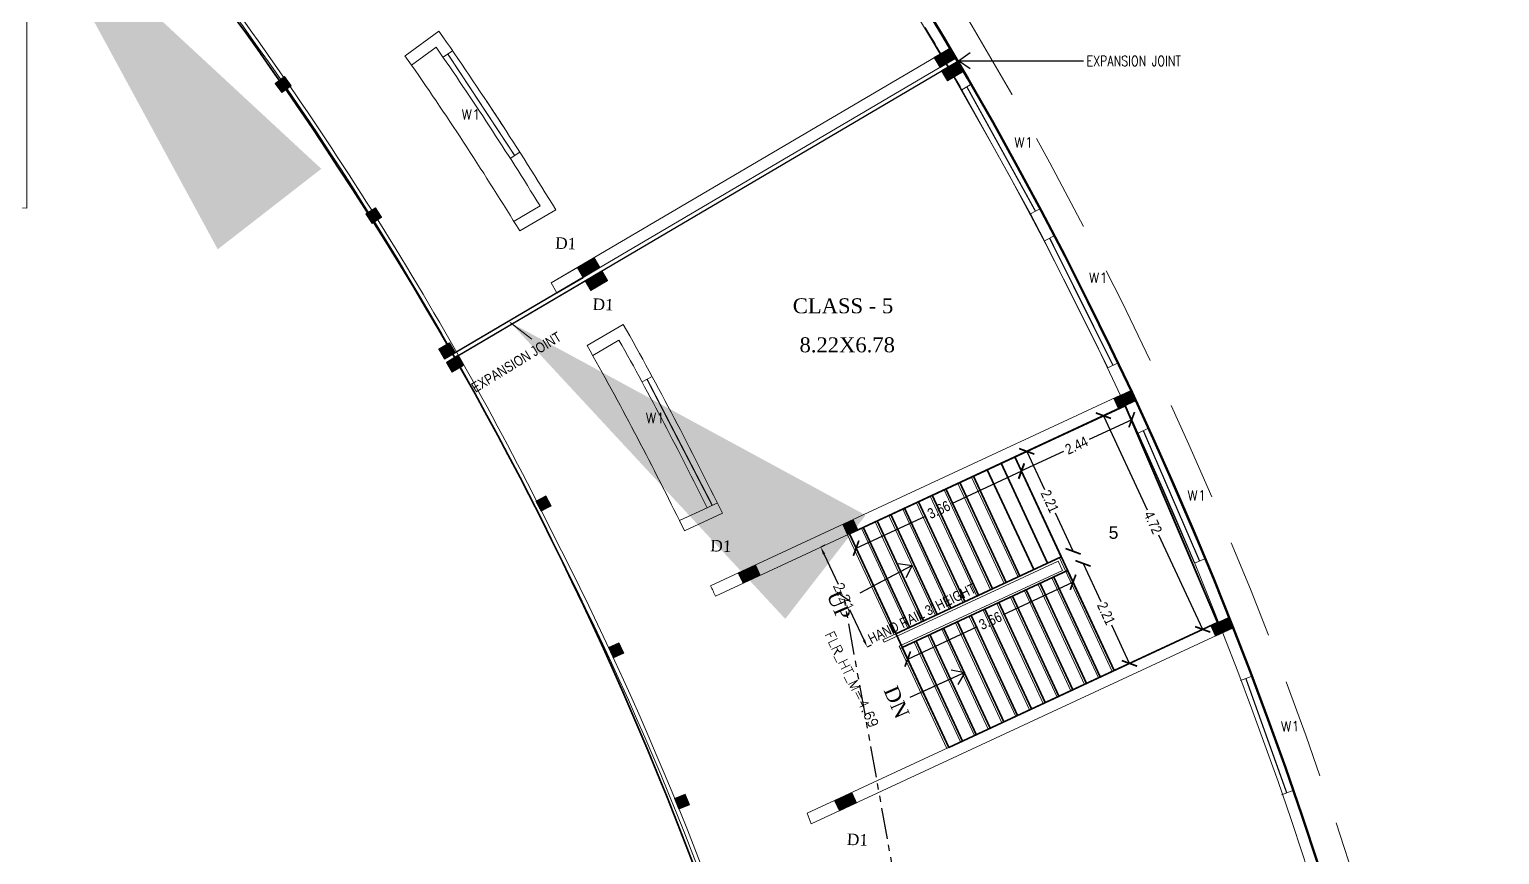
# Model space of a CAD drawing. Header units: metres. Extents: x 43 to 977, y 102 to 459.
# Drawn here: x 699.3 to 728.78, y 194.91 to 211.45 of the extents above; entities that cross this region are included whole.
import ezdxf

# ---------------------------------------------------------------- set-up
doc = ezdxf.new("R2010")
doc.units = ezdxf.units.M
doc.header["$MEASUREMENT"] = 0
doc.header["$PDMODE"] = 3
doc.linetypes.add('HIDDEN', pattern=[0.375, 0.25, -0.125])
doc.linetypes.add('PHANTOM2', pattern=[1.25, 0.625, -0.125, 0.125, -0.125, 0.125, -0.125])
doc.layers.get('0').update_dxf_attribs({"lineweight": 0})
doc.layers.get('Defpoints').update_dxf_attribs({"lineweight": 0})
for name, color, linetype, lineweight in [('BLK_1_FLR_2_BLT_UP_AREA_DEDUCT_EXISTING', 4, 'Continuous', 35), ('BLK_1_FLR_2_EXIT_WIDTH_STAIR', 4, 'Continuous', 35), ('BLK_1_FLR_2_STAIR_5', 4, 'Continuous', 35), ('BLK_1_FLR_2_STAIR_5_FLIGHT_1', 4, 'Continuous', 35), ('BLK_1_FLR_2_STAIR_5_FLIGHT_2', 4, 'Continuous', 35), ('BLK_1_FLR_2_STAIR_5_LANDING_1', 4, 'Continuous', 35), ('Column', 1, 'Continuous', 0), ('DIST_EXIT', 7, 'Continuous', 35), ('fence', 15, 'Continuous', 0), ('FURN', 30, 'Continuous', 0), ('HAT', 1, 'Continuous', 0), ('hatch', 7, 'Continuous', 0), ('ILAND', 7, 'Continuous', 0), ('main wall', 150, 'Continuous', 0), ('RTEXT', 4, 'Continuous', 0), ('Staircase', 140, 'Continuous', 0), ('TE', 9, 'Continuous', 0), ('TEXT', 130, 'Continuous', 0), ('WALL', 7, 'Continuous', 0), ('WIN', 13, 'Continuous', 0)]:
    doc.layers.add(name, color=color, linetype=linetype, lineweight=lineweight)
doc.layers.add('BLK_1_FLR_2_BLT_UP_AREA_EXISTING', color=10, linetype='Continuous')
doc.styles.add('ARIAL', font='arial.ttf')
doc.styles.add('ARIAL NARROW', font='')
doc.styles.add('RTEXT', font='arial.ttf', dxfattribs={"width": 0.8, "height": 8})
doc.styles.get("Standard").update_dxf_attribs({"font": 'romans.shx'})
doc.styles.add('style2', font='romantic.ttf')
doc.styles.add('style4', font='swissek.ttf')
doc.styles.add('visa', font='swissc.ttf')
doc.styles.get('ARIAL NARROW').set_extended_font_data('Lydian BT')
doc.dimstyles.new('Copy of o3 400', dxfattribs={"dimscale": 0.23, "dimtxt": 0.9, "dimasz": 1, "dimexe": 5, "dimexo": 9, "dimgap": 0.23, "dimtad": 0, "dimlfac": 4, "dimzin": 3, "dimdsep": 46, "dimtxsty": 'visa', "dimblk": 'ARCHTICK', "dimcen": 0.09, "dimse1": 1, "dimse2": 1, "dimclrd": 7, "dimclre": 256, "dimclrt": 7, "dimadec": 0, "dimazin": 0, "dimtfac": 0.23, "dimtofl": 0, "dimtmove": 2, "dimatfit": 1, "dimldrblk": 'ARCHTICK', "dimfxl": 0, "dimtolj": 1, "dimtzin": 0, "dimarcsym": 0})
doc.dimstyles.new('Copy(2) of S-2', dxfattribs={"dimtxt": 10.5, "dimasz": 8, "dimexe": 2, "dimexo": 50, "dimgap": 5, "dimtad": 0, "dimtoh": 1, "dimdec": 1, "dimzin": 0, "dimdsep": 46, "dimlunit": 4, "dimtxsty": 'ARIAL NARROW', "dimcen": 0.09, "dimdle": 3, "dimse1": 1, "dimse2": 1, "dimclrd": 7, "dimclre": 13, "dimclrt": 7, "dimadec": 0, "dimazin": 0, "dimtfac": 1, "dimtdec": 1, "dimtofl": 0, "dimtmove": 0, "dimatfit": 3, "dimfxl": 0, "dimtolj": 1, "dimtzin": 0, "dimlwd": 13, "dimarcsym": 0})
doc.dimstyles.new('o3', dxfattribs={"dimscale": 0.23, "dimtxt": 0.9, "dimasz": 1, "dimexe": 5, "dimexo": 9, "dimgap": 0.23, "dimtad": 0, "dimzin": 3, "dimdsep": 46, "dimtxsty": 'visa', "dimblk": 'ARCHTICK', "dimcen": 0.09, "dimse1": 1, "dimse2": 1, "dimclrd": 7, "dimclre": 256, "dimclrt": 7, "dimadec": 0, "dimazin": 0, "dimtfac": 0.23, "dimtofl": 0, "dimtmove": 2, "dimatfit": 1, "dimldrblk": 'ARCHTICK', "dimfxl": 0, "dimtolj": 1, "dimtzin": 0, "dimarcsym": 0})
doc.dimstyles.new('OPEN SPACE', dxfattribs={"dimtxt": 0.3, "dimasz": 0.23, "dimexe": 0.1875, "dimexo": 0.0625, "dimgap": 0.09, "dimtad": 3, "dimzin": 0, "dimdsep": 46, "dimtxsty": 'ARIAL', "dimblk": 'OBLIQUE', "dimcen": 0.09, "dimse1": 1, "dimse2": 1, "dimclrd": 6, "dimclre": 6, "dimclrt": 7, "dimadec": 0, "dimazin": 0, "dimtfac": 0.5, "dimtix": 1, "dimtmove": 0, "dimatfit": 3, "dimfxl": 0, "dimtolj": 1, "dimtzin": 0, "dimarcsym": 0})
doc.dimstyles.new('STANDARD$0', dxfattribs={"dimtxt": 7, "dimasz": 3, "dimexe": 3, "dimexo": 1, "dimgap": 1.5, "dimtad": 1, "dimdec": 1, "dimzin": 1, "dimdsep": 46, "dimlunit": 4, "dimtxsty": 'Standard', "dimblk": 'OBLIQUE', "dimcen": 0.09375, "dimdle": 1, "dimclrd": 8, "dimclre": 8, "dimclrt": 7, "dimadec": 1, "dimazin": 0, "dimtfac": 1, "dimtdec": 1, "dimtix": 1, "dimtmove": 2, "dimatfit": 3, "dimldrblk": 'ARCHTICK', "dimfxl": 0, "dimfrac": 2, "dimtolj": 1, "dimtzin": 0, "dimarcsym": 0})
pattern_1 = [(110.07730375, (-3131.461306, -4030.3078746), (-0.002981607753, -0.0010897744311), [])]

# ---------------------------------------------------------------- blocks, each defined once
blk = doc.blocks.new('_ArchTick')
at = {"color": 0, "const_width": 0.15}
blk.add_lwpolyline([(-0.5, -0.5), (0.5, 0.5)], dxfattribs=at)
blk = doc.blocks.new('*D741')
at = {"layer": 'BLK_1_FLR_2_STAIR_5_FLIGHT_1', "color": 1, "lineweight": -2, "ltscale": 20}
for p, q in [((719.194, 202.596), (717.792, 201.944)), ((715.877, 201.055), (717.28, 201.706))]:
    blk.add_line(p, q, dxfattribs=at)
at = {"layer": 'Defpoints', "color": 0, "lineweight": 30, "ltscale": 20}
for p in [(719.06, 202.885), (715.743, 201.344), (715.877, 201.055)]:
    blk.add_point(p, dxfattribs=at)
at = {"layer": 'BLK_1_FLR_2_STAIR_5_FLIGHT_1', "color": 1, "lineweight": -2, "ltscale": 20, "xscale": 0.23, "yscale": 0.23, "zscale": 0.23}
for p, rotation in [((719.194, 202.596), 24.92307692305214), ((715.877, 201.055), 204.9230769230522)]:
    blk.add_blockref('_ArchTick', p, dxfattribs=dict(at, rotation=rotation))
at = {"layer": 'BLK_1_FLR_2_STAIR_5_FLIGHT_1', "color": 1, "lineweight": 35, "ltscale": 20, "insert": (717.536, 201.825), "char_height": 0.207, "attachment_point": 5, "rotation": 24.9231, "style": 'visa'}
blk.add_mtext('\\A1;3.66', dxfattribs=at)
blk = doc.blocks.new('*D742')
at = {"layer": 'BLK_1_FLR_2_STAIR_5_FLIGHT_2', "color": 2, "lineweight": -2, "ltscale": 20}
for p, q in [((720.428, 200.749), (720.783, 199.984)), ((721.359, 198.745), (721.004, 199.51))]:
    blk.add_line(p, q, dxfattribs=at)
at = {"layer": 'Defpoints', "color": 0, "lineweight": 30, "ltscale": 20}
for p in [(720.119, 200.605), (721.359, 198.745), (721.05, 198.601)]:
    blk.add_point(p, dxfattribs=at)
at = {"layer": 'BLK_1_FLR_2_STAIR_5_FLIGHT_2', "color": 2, "lineweight": -2, "ltscale": 20, "xscale": 0.23, "yscale": 0.23, "zscale": 0.23}
for p, rotation in [((720.428, 200.749), 114.9230769237594), ((721.359, 198.745), 294.9230769237594)]:
    blk.add_blockref('_ArchTick', p, dxfattribs=dict(at, rotation=rotation))
at = {"layer": 'BLK_1_FLR_2_STAIR_5_FLIGHT_2', "color": 2, "lineweight": 35, "ltscale": 20, "insert": (720.893, 199.747), "char_height": 0.207, "attachment_point": 5, "rotation": 294.9231, "style": 'visa'}
blk.add_mtext('\\A1;2.21', dxfattribs=at)
blk = doc.blocks.new('*D743')
at = {"layer": 'BLK_1_FLR_2_STAIR_5_FLIGHT_1', "color": 2, "lineweight": -2, "ltscale": 20}
for p, q in [((719.298, 202.996), (719.653, 202.231)), ((720.229, 200.992), (719.873, 201.757))]:
    blk.add_line(p, q, dxfattribs=at)
at = {"layer": 'Defpoints', "color": 0, "lineweight": 30, "ltscale": 20}
for p in [(719.06, 202.885), (719.298, 202.996), (719.99, 200.882)]:
    blk.add_point(p, dxfattribs=at)
at = {"layer": 'BLK_1_FLR_2_STAIR_5_FLIGHT_1', "color": 2, "lineweight": -2, "ltscale": 20, "xscale": 0.23, "yscale": 0.23, "zscale": 0.23}
for p, rotation in [((719.298, 202.996), 114.9230769237894), ((720.229, 200.992), 294.9230769237894)]:
    blk.add_blockref('_ArchTick', p, dxfattribs=dict(at, rotation=rotation))
at = {"layer": 'BLK_1_FLR_2_STAIR_5_FLIGHT_1', "color": 2, "lineweight": 35, "ltscale": 20, "insert": (719.763, 201.994), "char_height": 0.207, "attachment_point": 5, "rotation": 294.9231, "style": 'visa'}
blk.add_mtext('\\A1;2.21', dxfattribs=at)
blk = doc.blocks.new('*D744')
at = {"layer": 'BLK_1_FLR_2_STAIR_5_FLIGHT_2', "color": 1, "lineweight": -2, "ltscale": 20}
for p, q in [((720.227, 200.372), (718.825, 199.72)), ((716.911, 198.831), (718.313, 199.483))]:
    blk.add_line(p, q, dxfattribs=at)
at = {"layer": 'Defpoints', "color": 0, "lineweight": 30, "ltscale": 20}
for p in [(720.119, 200.605), (716.802, 199.064), (716.911, 198.831)]:
    blk.add_point(p, dxfattribs=at)
at = {"layer": 'BLK_1_FLR_2_STAIR_5_FLIGHT_2', "color": 1, "lineweight": -2, "ltscale": 20, "xscale": 0.23, "yscale": 0.23, "zscale": 0.23}
for p, rotation in [((720.227, 200.372), 24.92307692379706), ((716.911, 198.831), 204.9230769237971)]:
    blk.add_blockref('_ArchTick', p, dxfattribs=dict(at, rotation=rotation))
at = {"layer": 'BLK_1_FLR_2_STAIR_5_FLIGHT_2', "color": 1, "lineweight": 35, "ltscale": 20, "insert": (718.569, 199.601), "char_height": 0.207, "attachment_point": 5, "rotation": 24.9231, "style": 'visa'}
blk.add_mtext('\\A1;3.66', dxfattribs=at)
blk = doc.blocks.new('*D745')
at = {"layer": 'BLK_1_FLR_2_EXIT_WIDTH_STAIR', "color": 0, "lineweight": -2}
for p, q in [((715.249, 201.115), (715.168, 201.077)), ((715.232, 200.938), (715.514, 200.332)), ((716.035, 199.212), (715.753, 199.819)), ((716.18, 199.111), (716.099, 199.073))]:
    blk.add_line(p, q, dxfattribs=at)
at = {"layer": 'BLK_1_FLR_2_EXIT_WIDTH_STAIR', "color": 0, "lineweight": 30}
for points in [[(715.255, 200.949), (715.209, 200.928), (715.168, 201.077)], [(716.058, 199.222), (716.011, 199.201), (716.099, 199.073)]]:
    blk.add_solid(points, dxfattribs=at)
at = {"layer": 'Defpoints', "color": 0, "lineweight": 30}
for p in [(715.743, 201.344), (716.674, 199.341), (716.099, 199.073)]:
    blk.add_point(p, dxfattribs=at)
at = {"layer": 'BLK_1_FLR_2_EXIT_WIDTH_STAIR', "color": 0, "lineweight": 30, "insert": (715.633, 200.075), "char_height": 0.2032, "attachment_point": 5, "rotation": 294.9231}
blk.add_mtext('\\A1;2.21', dxfattribs=at)
blk = doc.blocks.new('_Oblique')
at = {"color": 0, "linetype": 'ByBlock', "lineweight": -2}
blk.add_line((-0.5, -0.5), (0.5, 0.5), dxfattribs=at)
blk = doc.blocks.new('*D769')
at = {"layer": 'Defpoints', "color": 0, "lineweight": 80}
for p in [(715.633, 200.075), (715.633, 200.075), (718.055, 186.619)]:
    blk.add_point(p, dxfattribs=at)
at = {"layer": 'DIST_EXIT', "color": 7, "linetype": 'PHANTOM2', "lineweight": -2}
blk.add_line((718.055, 186.619), (715.633, 200.075), dxfattribs=at)
at = {"layer": 'DIST_EXIT', "color": 7, "lineweight": -2, "xscale": 0.23, "yscale": 0.23, "zscale": 0.23}
for p, rotation in [((715.633, 200.075), 100.20229532918), ((718.055, 186.619), 280.20229532918)]:
    blk.add_blockref('_Oblique', p, dxfattribs=dict(at, rotation=rotation))
at = {"layer": 'DIST_EXIT', "color": 7, "lineweight": 35, "insert": (717.084, 193.39), "char_height": 0.3, "attachment_point": 5, "rotation": 280.2023, "style": 'ARIAL'}
blk.add_mtext('\\A1;13.67', dxfattribs=at)
blk = doc.blocks.new('*D770')
at = {"layer": 'BLK_1_FLR_2_STAIR_5_LANDING_1', "color": 1, "lineweight": -2}
for p, q in [((720.836, 203.711), (721.712, 201.825)), ((722.827, 199.427), (721.95, 201.313))]:
    blk.add_line(p, q, dxfattribs=at)
at = {"layer": 'Defpoints', "color": 0, "lineweight": 30}
for p in [(720.703, 203.649), (720.836, 203.711), (722.694, 199.365)]:
    blk.add_point(p, dxfattribs=at)
at = {"layer": 'BLK_1_FLR_2_STAIR_5_LANDING_1', "color": 1, "lineweight": -2, "xscale": 0.23, "yscale": 0.23, "zscale": 0.23}
for p, rotation in [((720.836, 203.711), 114.9230769237968), ((722.827, 199.427), 294.9230769237968)]:
    blk.add_blockref('_ArchTick', p, dxfattribs=dict(at, rotation=rotation))
at = {"layer": 'BLK_1_FLR_2_STAIR_5_LANDING_1', "color": 1, "lineweight": 35, "insert": (721.831, 201.569), "char_height": 0.207, "attachment_point": 5, "rotation": 294.9231, "style": 'visa'}
blk.add_mtext('\\A1;4.72', dxfattribs=at)
blk = doc.blocks.new('*D842')
at = {"layer": 'BLK_1_FLR_2_STAIR_5_LANDING_1', "color": 2, "lineweight": -2}
for p, q in [((721.404, 203.63), (720.551, 203.234)), ((719.19, 202.603), (720.043, 202.998))]:
    blk.add_line(p, q, dxfattribs=at)
at = {"layer": 'Defpoints', "color": 0, "lineweight": 30}
for p in [(721.274, 203.91), (721.404, 203.63), (719.06, 202.884)]:
    blk.add_point(p, dxfattribs=at)
at = {"layer": 'BLK_1_FLR_2_STAIR_5_LANDING_1', "color": 2, "lineweight": -2, "xscale": 0.23, "yscale": 0.23, "zscale": 0.23}
for p, rotation in [((721.404, 203.63), 24.88940435252406), ((719.19, 202.603), 204.889404352524)]:
    blk.add_blockref('_ArchTick', p, dxfattribs=dict(at, rotation=rotation))
at = {"layer": 'BLK_1_FLR_2_STAIR_5_LANDING_1', "color": 2, "lineweight": 35, "insert": (720.297, 203.116), "char_height": 0.207, "attachment_point": 5, "rotation": 24.8894, "style": 'visa'}
blk.add_mtext('\\A1;2.44', dxfattribs=at)

msp = doc.modelspace()

# ---------------------------------------------------------------- hatches: boundary and pattern name
at = {"layer": 'hatch'}
h = msp.add_hatch(dxfattribs=at)
h.set_pattern_fill('ANSI31', color=256, scale=0.025396, angle=59.540049, style=0)
h.set_pattern_definition([(104.540048734, (-3525.8978172, -3633.296181), (-0.00307285014, -0.0007969850187), [])])
h.paths.add_polyline_path([(717.77316, 211.08298), (717.88903, 210.88597), (717.56066, 210.69285), (717.4448, 210.88987)])
h = msp.add_hatch(dxfattribs=at)
h.set_pattern_fill('ANSI31', color=256, scale=0.025396, angle=59.540049, style=0)
h.set_pattern_definition([(104.540048734, (-3526.044787, -3633.564544), (-0.00307285014, -0.0007969850187), [])])
h.paths.add_polyline_path([(717.92013, 210.81462), (718.036, 210.6176), (717.70763, 210.42449), (717.59177, 210.62151)])
h = msp.add_hatch(dxfattribs=at)
h.set_pattern_fill('ANSI31', color=256, scale=0.025396, angle=59.540049, style=0)
h.set_pattern_definition([(104.540048734, (-3526.0515212, -3633.55781), (-0.00307285014, -0.0007969850187), [])])
h.paths.add_polyline_path([(717.92687, 210.82136), (718.04273, 210.62434), (717.71437, 210.43122), (717.5985, 210.62824)])
h = msp.add_hatch(dxfattribs=at)
h.set_pattern_fill('ANSI31', color=256, scale=0.025396, angle=54.00026, style=0)
h.set_pattern_definition([(80.99973966, (5248.9823395, -3211.056215), (0.0031354366037, -0.0004966189759), [])])
h.paths.add_polyline_path([(704.41388, 210.50759), (704.54823, 210.32268), (704.36332, 210.18833), (704.22897, 210.37324)])
h = msp.add_hatch(dxfattribs=at)
h.set_pattern_fill('ANSI31', color=256, scale=0.025396, angle=56.686989, style=0)
h.set_pattern_definition([(78.313011426, (5085.4231972, -3422.948913), (0.003108710956, -0.0006430468843), [])])
h.paths.add_polyline_path([(706.23636, 207.88074), (706.36189, 207.68973), (706.17088, 207.5642), (706.04535, 207.75521)])
h = msp.add_hatch(dxfattribs=at)
h.set_pattern_fill('ANSI31', color=256, scale=0.025396, angle=59.540049, style=0)
h.set_pattern_definition([(104.540048734, (-3518.741841, -3637.508205), (-0.00307285014, -0.0007969850187), [])])
h.paths.add_polyline_path([(710.61719, 206.87096), (710.73305, 206.67394), (710.40469, 206.48083), (710.28882, 206.67785)])
h = msp.add_hatch(dxfattribs=at)
h.set_pattern_fill('ANSI31', color=256, scale=0.025396, angle=59.540049, style=0)
h.set_pattern_definition([(104.540048734, (-3518.748575, -3637.5014707), (-0.00307285014, -0.0007969850187), [])])
h.paths.add_polyline_path([(710.62392, 206.8777), (710.73979, 206.68068), (710.41142, 206.48756), (710.29555, 206.68458)])
h = msp.add_hatch(dxfattribs=at)
h.set_pattern_fill('ANSI31', color=256, scale=0.025396, angle=59.540049, style=0)
h.set_pattern_definition([(104.540048734, (-3518.8956808, -3637.7696257), (-0.00307285014, -0.0007969850187), [])])
h.paths.add_polyline_path([(710.77103, 206.60954), (710.88689, 206.41252), (710.55853, 206.21941), (710.44266, 206.41643)])
h = msp.add_hatch(dxfattribs=at)
h.set_pattern_fill('ANSI31', color=256, scale=0.025396, angle=59.540049, style=0)
h.set_pattern_definition([(104.540048734, (-3518.902415, -3637.7628915), (-0.00307285014, -0.0007969850187), [])])
h.paths.add_polyline_path([(710.77776, 206.61627), (710.89363, 206.41925), (710.56526, 206.22614), (710.44939, 206.42316)])
h = msp.add_hatch(dxfattribs=at)
h.set_pattern_fill('ANSI31', color=256, scale=0.025396, angle=59.538529, style=0)
h.set_pattern_definition([(104.538529406, (-3516.061359, -3639.0333665), (-0.0030728712728, -0.0007969035348), [])])
h.paths.add_polyline_path([(707.70342, 205.15736), (707.81929, 204.96035), (707.62228, 204.84447), (707.5064, 205.04149)])
h = msp.add_hatch(dxfattribs=at)
h.set_pattern_fill('ANSI31', color=256, scale=0.025396, angle=59.538529, style=0)
h.set_pattern_definition([(104.538529406, (-3516.0680933, -3639.0266323), (-0.0030728712728, -0.0007969035348), [])])
h.paths.add_polyline_path([(707.71015, 205.1641), (707.82603, 204.96708), (707.62901, 204.85121), (707.51314, 205.04823)])
h = msp.add_hatch(dxfattribs=at)
h.set_pattern_fill('ANSI31', color=256, scale=0.025396, angle=59.538529, style=0)
h.set_pattern_definition([(75.461470594, (4900.860441, -3639.0193876), (0.0030728712728, -0.0007969035348), [])])
h.paths.add_polyline_path([(707.72332, 205.17134), (707.83919, 204.97433), (707.64217, 204.85845), (707.5263, 205.05547)])
h = msp.add_hatch(dxfattribs=at)
h.set_pattern_fill('ANSI31', color=256, scale=0.025396, angle=59.538529, style=0)
h.set_pattern_definition([(75.461470594, (4900.860441, -3639.0193876), (0.0030728712728, -0.0007969035348), [])])
h.paths.add_polyline_path([(707.72332, 205.17134), (707.83919, 204.97433), (707.64217, 204.85845), (707.5263, 205.05547)])
h = msp.add_hatch(dxfattribs=at)
h.set_pattern_fill('ANSI31', color=256, scale=0.025396, angle=59.538529, style=0)
h.set_pattern_definition([(75.461470594, (4901.0198413, -3639.2778574), (0.0030728712728, -0.0007969035348), [])])
h.paths.add_polyline_path([(707.88272, 204.91287), (707.99859, 204.71586), (707.80157, 204.59998), (707.6857, 204.797)])
h = msp.add_hatch(dxfattribs=at)
h.set_pattern_fill('ANSI31', color=256, scale=0.025396, angle=59.538529, style=0)
h.set_pattern_definition([(104.538529406, (-3516.2166773, -3639.2950015), (-0.0030728712728, -0.0007969035348), [])])
h.paths.add_polyline_path([(707.85874, 204.89573), (707.97461, 204.69871), (707.77759, 204.58284), (707.66172, 204.77986)])
h = msp.add_hatch(dxfattribs=at)
h.set_pattern_fill('ANSI31', color=256, scale=0.025396, angle=59.538529, style=0)
h.set_pattern_definition([(104.538529406, (-3516.2234115, -3639.2882673), (-0.0030728712728, -0.0007969035348), [])])
h.paths.add_polyline_path([(707.86547, 204.90246), (707.98134, 204.70545), (707.78433, 204.58957), (707.66845, 204.78659)])
h = msp.add_hatch(dxfattribs=at)
h.set_pattern_fill('ANSI31', color=256, scale=0.025396, angle=65.077304, style=0)
h.set_pattern_definition([(110.07730375, (-3138.992459, -4026.8080442), (-0.002981607753, -0.0010897744311), [])])
h.paths.add_polyline_path([(721.38882, 204.21768), (721.48514, 204.0104), (721.13967, 203.84987), (721.04335, 204.05715)])
h = msp.add_hatch(dxfattribs=at)
h.set_pattern_fill('ANSI31', color=256, scale=0.025396, angle=64.780439, style=0)
h.set_pattern_definition([(109.78043949, (-4709.7955568, 1809.3544064), (-0.0029872141099, -0.001074311391), [])])
h.paths.add_polyline_path([(709.65637, 202.10379), (709.76263, 201.90142), (709.56026, 201.79517), (709.454, 201.99753)])
h = msp.add_hatch(dxfattribs=at)
h.set_pattern_fill('ANSI31', color=256, scale=0.025396, angle=245.076923, style=0)
h.set_pattern_definition([(290.076923076, (4471.4848377, 4432.3251046), (0.0029816149933, 0.0010897546212), [])])
h.paths.add_polyline_path([(715.70528, 201.32465), (715.60896, 201.53193), (715.81624, 201.62825), (715.91256, 201.42097)])
h = msp.add_hatch(dxfattribs=at)
h.set_pattern_fill('ANSI31', color=256, scale=0.025396, angle=65.077304, style=0)
h.set_pattern_definition(pattern_1)
h.paths.add_polyline_path([(713.85767, 200.71785), (713.95398, 200.51056), (713.60852, 200.35004), (713.5122, 200.55732)])
h = msp.add_hatch(dxfattribs=at)
h.set_pattern_fill('ANSI31', color=256, scale=0.025396, angle=65.077304, style=0)
h.set_pattern_definition(pattern_1)
h.paths.add_polyline_path([(713.85767, 200.71785), (713.95398, 200.51056), (713.60852, 200.35004), (713.5122, 200.55732)])
h = msp.add_hatch(dxfattribs=at)
h.set_pattern_fill('ANSI31', color=256, scale=0.025396, angle=65.076923, style=0)
h.set_pattern_definition([(110.076923076, (-3140.9666224, -4031.339294), (-0.0029816149933, -0.0010897546212), [])])
h.paths.add_polyline_path([(723.33487, 199.66116), (723.43119, 199.45388), (723.08572, 199.29335), (722.98941, 199.50063)])
h = msp.add_hatch(dxfattribs=at)
h.set_pattern_fill('ANSI31', color=256, scale=0.025396, angle=64.780439, style=0)
h.set_pattern_definition([(70.21956051, (4535.5107006, -4012.0440907), (0.0029872141099, -0.001074311391), [])])
h.paths.add_polyline_path([(711.11912, 199.15887), (711.21651, 198.95209), (711.00973, 198.8547), (710.91234, 199.06148)])
h = msp.add_hatch(dxfattribs=at)
h.set_pattern_fill('ANSI31', color=256, scale=0.025396, angle=67.81361, style=0)
h.set_pattern_definition([(67.18639011, (4308.6507667, -4211.5447422), (0.002926183021, -0.0012308720609), [])])
h.paths.add_polyline_path([(712.44886, 196.1228), (712.53517, 195.91116), (712.32353, 195.82485), (712.23721, 196.03649)])
h = msp.add_hatch(dxfattribs=at)
h.set_pattern_fill('ANSI31', color=256, scale=0.025396, angle=65.02797, style=0)
h.set_pattern_definition([(110.02796996, (-3137.0357475, -4031.5946958), (-0.0029825449837, -0.0010872067526), [])])
h.paths.add_polyline_path([(715.79045, 196.15546), (715.88694, 195.94827), (715.54161, 195.78744), (715.44512, 195.99464)])

# ---------------------------------------------------------------- linework, layer by layer
at = {"layer": 'BLK_1_FLR_2_BLT_UP_AREA_DEDUCT_EXISTING', "color": 26, "lineweight": 35}
msp.add_lwpolyline([(712.63991, 194.64284), (712.43643, 195.17492), (712.29707, 195.53223), (712.07277, 196.09587), (711.94251, 196.41701), (711.69876, 197.00637), (711.19847, 198.17214), (710.98503, 198.65289), (710.80912, 199.04217), (710.60361, 199.48932), (710.40831, 199.90699), (710.179, 200.38869), (709.9961, 200.76643), (709.77034, 201.22514), (709.57258, 201.62035), (709.3132, 202.12973), (709.13781, 202.4686), (708.89282, 202.93474), (708.69187, 203.31103), (708.4343, 203.78567), (708.23483, 204.1475), (707.97076, 204.61914), (707.76679, 204.97785), (707.493, 205.45198), (707.28781, 205.80195), (706.98411, 206.31182), (706.79798, 206.61965), (706.49913, 207.10679), (706.2974, 207.4308), (706.01039, 207.8853), (705.78614, 208.23527), (705.48641, 208.69621), (705.26429, 209.03291), (704.97976, 209.45832), (704.73195, 209.82358), (704.47218, 210.20138), (704.18921, 210.60716), (703.86966, 211.05836), (703.63616, 211.38349), (703.311, 211.83)], dxfattribs=at)
at = {"layer": 'BLK_1_FLR_2_BLT_UP_AREA_EXISTING', "color": 26, "lineweight": 50}
msp.add_lwpolyline([(717.0785, 212.21488), (717.60403, 211.34614), (718.11869, 210.47093), (718.62241, 209.58937), (719.11511, 208.70161), (719.59671, 207.80777), (720.06713, 206.90801), (720.52631, 206.00245), (720.97417, 205.09124), (721.41064, 204.17453), (721.83566, 203.25244), (722.24916, 202.32513), (722.65107, 201.39275), (723.04133, 200.45543), (723.41988, 199.51331), (723.78667, 198.56656), (724.14163, 197.61531), (724.48471, 196.65971), (724.81586, 195.69991), (725.13503, 194.73605)], dxfattribs=at)
at = {"layer": 'BLK_1_FLR_2_STAIR_5', "color": 1, "lineweight": 35, "ltscale": 20}
msp.add_lwpolyline([(721.27516, 203.91112), (722.45319, 201.13982), (723.12354, 199.56485), (717.73345, 197.06058), (715.74289, 201.34437)], close=True, dxfattribs=at)
at = {"layer": 'BLK_1_FLR_2_STAIR_5_FLIGHT_1', "color": 7, "lineweight": 35, "ltscale": 20}
for p, q in [((719.05937, 202.88545), (719.99044, 200.88175)), ((718.50662, 202.62861), (719.4377, 200.6249)), ((718.783, 202.75703), (719.71407, 200.75332)), ((717.95388, 202.37176), (718.88495, 200.36805)), ((718.23025, 202.50018), (719.16132, 200.49647)), ((717.12475, 201.98649), (718.05583, 199.98278)), ((717.40113, 202.11491), (718.3322, 200.1112)), ((717.6775, 202.24334), (718.60857, 200.23963)), ((716.57201, 201.72964), (717.50308, 199.72593)), ((716.84838, 201.85806), (717.77945, 199.85436)), ((716.01926, 201.47279), (716.95033, 199.46908)), ((716.29563, 201.60122), (717.22671, 199.59751)), ((715.74289, 201.34437), (716.67396, 199.34066))]:
    msp.add_line(p, q, dxfattribs=at)
msp.add_lwpolyline([(715.74302, 201.34407), (719.05951, 202.88516), (719.99044, 200.88175), (716.67396, 199.34066)], close=True, dxfattribs=at)
at = {"layer": 'BLK_1_FLR_2_STAIR_5_FLIGHT_2', "color": 7, "lineweight": 35, "ltscale": 20}
for p, q in [((720.11887, 200.60537), (721.05008, 198.60137)), ((719.28988, 200.2198), (720.22095, 198.21609)), ((719.56626, 200.34823), (720.49733, 198.34452)), ((719.84263, 200.47665), (720.7737, 198.47294)), ((718.73714, 199.96296), (719.66821, 197.95925)), ((719.01351, 200.09138), (719.94458, 198.08767)), ((718.18439, 199.70611), (719.11546, 197.7024)), ((718.46076, 199.83453), (719.39183, 197.83082)), ((717.35527, 199.32084), (718.28634, 197.31713)), ((717.63164, 199.44926), (718.56271, 197.44555)), ((717.90801, 199.57769), (718.83909, 197.57398)), ((716.80252, 199.06399), (717.73359, 197.06028)), ((717.07889, 199.19241), (718.00996, 197.1887))]:
    msp.add_line(p, q, dxfattribs=at)
msp.add_lwpolyline([(716.80238, 199.06429), (720.11887, 200.60537), (721.05008, 198.60137), (717.73345, 197.06058)], close=True, dxfattribs=at)
at = {"layer": 'BLK_1_FLR_2_STAIR_5_LANDING_1', "color": 7, "lineweight": 35}
msp.add_lwpolyline([(719.05951, 202.88516), (721.27161, 203.91537), (723.12283, 199.56682), (721.05008, 198.60137)], close=True, dxfattribs=at)
at = {"layer": 'Column'}
for points in [[(717.88903, 210.88597), (717.77316, 211.08298), (717.4448, 210.88987), (717.56066, 210.69285)], [(718.036, 210.6176), (717.92013, 210.81462), (717.59177, 210.62151), (717.70763, 210.42449)], [(718.04273, 210.62434), (717.92687, 210.82136), (717.5985, 210.62824), (717.71437, 210.43122)], [(704.54823, 210.32268), (704.41388, 210.50759), (704.22897, 210.37324), (704.36332, 210.18833)], [(706.36189, 207.68973), (706.23636, 207.88074), (706.04535, 207.75521), (706.17088, 207.5642)], [(710.73305, 206.67394), (710.61719, 206.87096), (710.28882, 206.67785), (710.40469, 206.48083)], [(710.73979, 206.68068), (710.62392, 206.8777), (710.29555, 206.68458), (710.41142, 206.48756)], [(710.88689, 206.41252), (710.77103, 206.60954), (710.44266, 206.41643), (710.55853, 206.21941)], [(710.89363, 206.41925), (710.77776, 206.61627), (710.44939, 206.42316), (710.56526, 206.22614)], [(707.81929, 204.96035), (707.70342, 205.15736), (707.5064, 205.04149), (707.62228, 204.84447)], [(707.82603, 204.96708), (707.71015, 205.1641), (707.51314, 205.04823), (707.62901, 204.85121)], [(707.83919, 204.97433), (707.72332, 205.17134), (707.5263, 205.05547), (707.64217, 204.85845)], [(707.83919, 204.97433), (707.72332, 205.17134), (707.5263, 205.05547), (707.64217, 204.85845)], [(707.99859, 204.71586), (707.88272, 204.91287), (707.6857, 204.797), (707.80157, 204.59998)], [(707.97461, 204.69871), (707.85874, 204.89573), (707.66172, 204.77986), (707.77759, 204.58284)], [(707.98134, 204.70545), (707.86547, 204.90246), (707.66845, 204.78659), (707.78433, 204.58957)], [(721.48514, 204.0104), (721.38882, 204.21768), (721.04335, 204.05715), (721.13967, 203.84987)], [(709.76263, 201.90142), (709.65637, 202.10379), (709.454, 201.99753), (709.56026, 201.79517)], [(715.60896, 201.53193), (715.70528, 201.32465), (715.91256, 201.42097), (715.81624, 201.62825)], [(713.95398, 200.51056), (713.85767, 200.71785), (713.5122, 200.55732), (713.60852, 200.35004)], [(713.95398, 200.51056), (713.85767, 200.71785), (713.5122, 200.55732), (713.60852, 200.35004)], [(723.43119, 199.45388), (723.33487, 199.66116), (722.98941, 199.50063), (723.08572, 199.29335)], [(711.21651, 198.95209), (711.11912, 199.15887), (710.91234, 199.06148), (711.00973, 198.8547)], [(712.53517, 195.91116), (712.44886, 196.1228), (712.23721, 196.03649), (712.32353, 195.82485)], [(715.88694, 195.94827), (715.79045, 196.15546), (715.44512, 195.99464), (715.54161, 195.78744)]]:
    msp.add_lwpolyline(points, close=True, dxfattribs=at)
at = {"layer": 'fence', "linetype": 'HIDDEN', "ltscale": 8}
msp.add_arc((647.49359, 169.55332), 82.22794, 8.6737437, 43.9217668, dxfattribs=at)
at = {"layer": 'FURN'}
for start, end in [(31.5374621, 34.7396047), (26.1834722, 29.3856148)]:
    msp.add_arc((648.61423, 170.27518), 71.00589, start, end, dxfattribs=at)
at = {"layer": 'ILAND', "color": 5, "ltscale": 45}
for p, q in [((707.64217, 204.85845), (707.83919, 204.97433)), ((707.68805, 204.7983), (707.88506, 204.91418))]:
    msp.add_line(p, q, dxfattribs=at)
at = {"layer": 'main wall', "linetype": 'HIDDEN', "lineweight": -3, "ltscale": 50}
for p, q in [((707.66855, 204.78607), (717.73069, 210.70404)), ((707.62089, 204.84877), (710.40241, 206.4847)), ((707.62762, 204.8555), (710.40915, 206.49143)), ((707.66181, 204.77934), (710.44334, 206.41527)), ((709.87701, 206.17377), (710.40239, 206.48276))]:
    msp.add_line(p, q, dxfattribs=at)
at = {"layer": 'Staircase'}
for p, q in [((717.91627, 202.35204), (718.84734, 200.34833)), ((718.19265, 202.48046), (719.12372, 200.47675)), ((717.08715, 201.96677), (718.01822, 199.96306)), ((717.36352, 202.09519), (718.2946, 200.09148)), ((717.6399, 202.22361), (718.57097, 200.2199)), ((716.5344, 201.70992), (717.46548, 199.70621)), ((716.81078, 201.83834), (717.74185, 199.83463)), ((715.98166, 201.45307), (716.91273, 199.44936)), ((716.25803, 201.58149), (717.1891, 199.57779)), ((715.70528, 201.32465), (716.63635, 199.32094)), ((716.41445, 199.21782), (719.95284, 200.86202)), ((719.92818, 200.79456), (716.43779, 199.17266)), ((720.0138, 200.61031), (719.92818, 200.79456)), ((720.08126, 200.58565), (719.95284, 200.86202)), ((716.74337, 199.09063), (720.0138, 200.61031)), ((720.08126, 200.58565), (721.01233, 198.58194)), ((719.25214, 200.20038), (720.18321, 198.19667)), ((719.52852, 200.3288), (720.45959, 198.32509)), ((719.80489, 200.45723), (720.73596, 198.45352)), ((718.69939, 199.94353), (719.63047, 197.93982)), ((718.97577, 200.07195), (719.90684, 198.06824)), ((718.14665, 199.68668), (719.07772, 197.68297)), ((718.42302, 199.81511), (719.35409, 197.8114)), ((717.5939, 199.42984), (718.52497, 197.42613)), ((717.69585, 197.04085), (723.12761, 199.56485)), ((717.87027, 199.55826), (718.80134, 197.55455)), ((716.74337, 199.09063), (717.69585, 197.04085)), ((716.74337, 199.09063), (716.76478, 199.04456)), ((717.04115, 199.17299), (717.97222, 197.16928)), ((717.31753, 199.30141), (718.2486, 197.2977))]:
    msp.add_line(p, q, dxfattribs=at)
msp.add_lwpolyline([(716.76478, 199.04456), (720.08126, 200.58565)], dxfattribs=at)
for centre, radius, start, end in [((645.34617, 169.4889), 71.81698, 26.1682414, 37.1836376), ((645.35797, 169.49152), 71.88142, 26.1714259, 37.2182865), ((649.35094, 170.2797), 67.88216, 5.166821, 27.2219342), ((649.35094, 170.2797), 67.95835, 5.166821, 27.2217179)]:
    msp.add_arc(centre, radius, start, end, dxfattribs=at)
at = {"layer": 'WALL'}
for p, q in [((706.83277, 210.92538), (707.5109, 211.41807)), ((706.96335, 210.73773), (706.829, 210.92264)), ((706.96335, 210.73773), (707.45657, 211.09607)), ((707.59363, 210.89779), (707.78468, 211.02335)), ((709.76114, 206.37078), (717.57614, 210.96711)), ((709.87701, 206.17377), (717.69201, 210.77009)), ((717.99826, 210.2431), (718.19803, 210.36059)), ((708.9422, 208.86666), (709.13322, 208.99219)), ((709.01656, 207.61226), (709.53805, 207.91896)), ((709.73511, 208.03486), (709.73908, 208.0372)), ((719.37262, 207.75623), (719.57551, 207.86272)), ((709.13243, 207.41524), (709.85495, 207.84018)), ((719.65638, 207.21681), (719.37262, 207.75623)), ((719.65638, 207.21681), (719.85877, 207.32303)), ((709.76114, 206.37078), (710.28652, 206.67978)), ((709.76114, 206.37078), (710.28652, 206.67978)), ((710.28884, 206.67796), (710.28884, 206.67796)), ((710.29558, 206.68469), (710.29558, 206.68469)), ((709.87701, 206.17377), (710.40239, 206.48276)), ((709.87701, 206.17377), (709.76114, 206.37078)), ((709.87701, 206.17377), (709.76114, 206.37078)), ((710.48429, 205.11671), (711.20681, 205.54166)), ((710.60017, 204.9197), (711.12165, 205.2264)), ((711.31872, 205.3423), (711.32269, 205.34464)), ((720.9218, 204.67276), (721.13197, 204.77042)), ((711.58346, 204.38738), (711.78586, 204.49361)), ((712.95941, 200.30075), (721.18154, 204.12136)), ((713.05573, 200.09347), (721.27786, 203.91408)), ((721.53181, 203.35999), (721.74198, 203.45765)), ((712.88678, 201.86323), (713.09695, 201.96089)), ((712.3339, 201.60632), (712.88678, 201.86323)), ((712.43445, 201.40101), (713.19461, 201.75423)), ((712.3339, 201.60632), (712.43445, 201.40101)), ((715.70528, 201.32465), (715.60896, 201.53193)), ((722.65973, 200.75208), (722.87196, 200.83849)), ((714.89674, 195.74018), (723.34349, 199.66517)), ((714.97856, 195.52616), (723.21931, 199.35543)), ((716.43779, 199.17266), (716.41445, 199.21782)), ((723.80072, 198.48465), (723.58352, 198.40316)), ((724.62052, 196.18824), (724.4052, 196.10746))]:
    msp.add_line(p, q, dxfattribs=at)
at = {"layer": 'WALL', "color": 7}
msp.add_lwpolyline([(699.24823, 207.87336), (699.24823, 212.91923), (702.49948, 212.91924, -0.20084578), (716.58357, 159.02397), (716.58357, 159.02397), (716.58357, 159.02397), (713.74974, 159.01271), (668.55026, 159.02557, -0.20299324), (682.47834, 212.91924), (685.53096, 212.91924), (685.53096, 207.89157), (699.24823, 207.87336), (699.24823, 212.91923), (702.49948, 212.91924)], format="xyb", dxfattribs=at)
at = {"layer": 'WALL'}
for centre, radius, start, end in [((647.49359, 169.55332), 81.38987, 8.7061241, 44.1120856), ((647.49359, 169.55332), 81.61843, 8.7061241, 42.6760602), ((648.61423, 170.27518), 71.84397, 31.5249098, 34.9366286), ((648.61423, 170.27518), 80.07233, 30.5433136, 30.9794545), ((648.61423, 170.27518), 80.3009, 29.9450967, 30.9779803), ((648.61423, 170.27518), 71.6154, 31.711205, 34.7503335), ((648.61423, 170.27518), 80.07233, 29.9436224, 30.3797633), ((641.52926, 165.65752), 80.3009, 33.0950976, 33.5299911), ((648.61423, 170.27518), 80.3009, 27.4748609, 27.9097544), ((648.61423, 170.27518), 71.84397, 25.9864483, 29.3981671), ((648.61423, 170.27518), 71.6154, 26.1727435, 29.2118719), ((648.61423, 170.27518), 80.07233, 24.4051609, 24.8413018), ((648.61423, 170.27518), 71.00589, 24.8308603, 25.0152936), ((648.61423, 170.27518), 71.00589, 24.8308603, 25.0152936), ((650.57302, 165.65712), 71.6154, 24.8803379, 24.8805982), ((650.57302, 165.65712), 71.84397, 24.8806296, 24.8808891), ((648.61423, 170.27518), 71.00589, 20.8313302, 21.0162137)]:
    msp.add_arc(centre, radius, start, end, dxfattribs=at)
at = {"layer": 'WIN', "color": 7}
for p, q in [((717.99826, 210.2431), (719.37262, 207.75623)), ((719.57551, 207.86272), (718.19803, 210.36059)), ((721.13197, 204.77042), (719.85877, 207.32303)), ((719.65638, 207.21681), (720.9218, 204.67276)), ((721.7391, 203.45631), (722.87196, 200.83849)), ((722.65973, 200.75208), (721.53181, 203.35999))]:
    msp.add_line(p, q, dxfattribs=at)
at = {"layer": 'WIN', "const_width": 0.0254}
for points in [[(707.68916, 210.96057), (709.03093, 208.92497)], [(719.47406, 207.80947), (718.09814, 210.30184)], [(719.75757, 207.26992), (721.02688, 204.72159)], [(711.68466, 204.44049), (712.99187, 201.91206)], [(721.6369, 203.40882), (722.76585, 200.79529)], [(724.51286, 196.14785), (723.69212, 198.4439)]]:
    msp.add_lwpolyline(points, dxfattribs=at)

# ---------------------------------------------------------------- texts
at = {"lineweight": 80, "ltscale": 20, "insert": (720.94165, 201.49188), "char_height": 0.25, "attachment_point": 1, "style": 'style4'}
msp.add_mtext_dynamic_manual_height_columns('5', width=0.852409, gutter_width=50, heights=[0], dxfattribs=at)
at = {"layer": 'BLK_1_FLR_2_STAIR_5', "color": 1, "lineweight": 35, "ltscale": 20, "insert": (715.88099, 198.46478), "char_height": 0.2, "width": 2.4, "attachment_point": 2, "rotation": 295.945287}
msp.add_mtext('FLR_HT_M=4.69', dxfattribs=at)
at = {"layer": 'RTEXT', "style": 'RTEXT', "width": 0.8}
for s, rotation, p in [('EXPANSION JOINT', 31.395915, (708.24255, 204.16664)), ('EXPANSION JOINT', 31.395915, (708.24255, 204.16664)), ("HAND RAIL 3' HEIGHT", 26.275416, (716.18109, 199.13062))]:
    msp.add_text(s, height=0.2031694, rotation=rotation, dxfattribs=at).set_placement(p)
at = {"layer": 'TEXT', "lineweight": -3, "width": 0.8}
msp.add_text('EXPANSION JOINT', height=0.2031694, dxfattribs=at).set_placement((720.49735, 210.7201))
at = {"layer": 'TEXT', "color": 4, "style": 'style2'}
for s, height, rotation, p in [('D1', 0.23, 357.807084, (709.83699, 207.05937)), ('D1', 0.23, 357.807084, (710.58735, 205.83474)), ('D1', 0.23, 357.807084, (712.94908, 200.9927)), ('UP', 0.3, 293.49826, (715.28086, 200.11798)), ('DN', 0.3, 293.49826, (716.42217, 198.20857)), ('D1', 0.23, 357.807084, (715.68739, 195.1055))]:
    msp.add_text(s, height=height, rotation=rotation, dxfattribs=at).set_placement(p)
for s, p in [('CLASS - 5', (714.60666, 205.764)), ('8.22X6.78', (714.74183, 204.98141))]:
    msp.add_text(s, height=0.3, dxfattribs=at).set_placement(p)
at = {"layer": 'WALL'}
for p in [(707.96536, 209.64517), (719.0464, 209.08648), (720.54357, 206.37298), (711.65897, 203.56345), (722.51989, 202.00977)]:
    msp.add_text('W1', height=0.203169, dxfattribs=at).set_placement(p)
msp.add_text('W1', height=0.203169, rotation=1.952679, dxfattribs=at).set_placement((724.40018, 197.37634))

# ---------------------------------------------------------------- dimensions: what is measured, and where the dimension line sits
at = {"layer": 'BLK_1_FLR_2_EXIT_WIDTH_STAIR', "color": 1, "lineweight": 30}
dim = msp.add_aligned_dim(p1=(715.74302, 201.34407), p2=(716.67396, 199.34066), distance=-0.63426, dimstyle='STANDARD$0', override={"dimscale": 0.001, "dimtxt": 203.2, "dimasz": 152.5, "dimexe": 0, "dimexo": 0, "dimgap": 2.286, "dimtad": 0, "dimtoh": 1, "dimdec": 2, "dimzin": 0, "dimlunit": 2, "dimpost": '', "dimcen": 2.286, "dimdle": 0, "dimclrd": 0, "dimclre": 0, "dimclrt": 0, "dimadec": 0, "dimtdec": 2, "dimtix": 0, "dimtofl": 0, "dimtmove": 0, "dimfxl": 89.5, "dimfxlon": 1, "dimfrac": 0}, dxfattribs=at)
dim.commit()
dim.dimension.update_dxf_attribs({"geometry": '*D745', "text_midpoint": (715.6333, 200.07509)})
at = {"layer": 'BLK_1_FLR_2_STAIR_5_FLIGHT_1', "color": 1, "lineweight": 35, "ltscale": 20}
dim = msp.add_aligned_dim(p1=(719.05951, 202.88516), p2=(715.74302, 201.34407), distance=0.31901, dimstyle='o3', override={"dimpost": '\\X', "dimsd2": 0, "dimclrd": 1, "dimclrt": 1, "dimfxl": 4, "dimfxlon": 1}, dxfattribs=at)
dim.commit()
dim.dimension.update_dxf_attribs({"geometry": '*D741', "text_midpoint": (717.5357, 201.82531)})
at = {"layer": 'BLK_1_FLR_2_STAIR_5_FLIGHT_1', "color": 2, "lineweight": 35, "ltscale": 20}
dim = msp.add_aligned_dim(p1=(719.99044, 200.88175), p2=(719.05951, 202.88516), distance=-0.26255, dimstyle='o3', override={"dimpost": '\\X', "dimclrd": 2, "dimclrt": 2, "dimfxl": 4, "dimfxlon": 1}, dxfattribs=at)
dim.commit()
dim.dimension.update_dxf_attribs({"geometry": '*D743', "text_midpoint": (719.76307, 201.99409)})
at = {"layer": 'BLK_1_FLR_2_STAIR_5_FLIGHT_2', "color": 2, "lineweight": 35, "ltscale": 20}
dim = msp.add_aligned_dim(p1=(720.11887, 200.60537), p2=(721.05008, 198.60137), distance=0.34071, dimstyle='o3', override={"dimpost": '\\X', "dimclrd": 2, "dimclrt": 2, "dimfxl": 4, "dimfxlon": 1}, dxfattribs=at)
dim.commit()
dim.dimension.update_dxf_attribs({"geometry": '*D742', "text_midpoint": (720.89346, 199.74695)})
at = {"layer": 'BLK_1_FLR_2_STAIR_5_FLIGHT_2', "color": 1, "lineweight": 35, "ltscale": 20}
dim = msp.add_aligned_dim(p1=(720.11887, 200.60537), p2=(716.80238, 199.06429), distance=0.25741, dimstyle='o3', override={"dimpost": '\\X', "dimclrd": 1, "dimclrt": 1, "dimfxl": 4, "dimfxlon": 1}, dxfattribs=at)
dim.commit()
dim.dimension.update_dxf_attribs({"geometry": '*D744', "text_midpoint": (718.5691, 199.60139)})
at = {"layer": 'BLK_1_FLR_2_STAIR_5_LANDING_1', "color": 2, "lineweight": 35}
dim = msp.add_aligned_dim(p1=(719.06028, 202.88351), p2=(721.27371, 203.91045), distance=-0.30935, dimstyle='o3', override={"dimpost": '\\X', "dimclrd": 2, "dimclrt": 2, "dimfxl": 4, "dimfxlon": 1}, dxfattribs=at)
dim.commit()
dim.dimension.update_dxf_attribs({"geometry": '*D842', "text_midpoint": (720.29719, 203.11636)})
at = {"layer": 'BLK_1_FLR_2_STAIR_5_LANDING_1', "color": 1, "lineweight": 35}
dim = msp.add_aligned_dim(p1=(722.69403, 199.36527), p2=(720.70333, 203.64936), distance=-0.14621, dimstyle='o3', override={"dimpost": '\\X', "dimclrd": 1, "dimclrt": 1, "dimfxl": 4, "dimfxlon": 1}, dxfattribs=at)
dim.commit()
dim.dimension.update_dxf_attribs({"geometry": '*D770', "text_midpoint": (721.83128, 201.56893)})
at = {"layer": 'DIST_EXIT', "color": 7, "lineweight": 35}
dim = msp.add_aligned_dim(p1=(718.05501, 186.6189), p2=(715.6333, 200.07509), distance=0, dimstyle='OPEN SPACE', override={"dimpost": '\\X', "dimclrd": 7, "dimfxl": 0, "dimarcsym": 2}, dxfattribs=at)
dim.commit()
dim.dimension.update_dxf_attribs({"geometry": '*D769', "text_midpoint": (717.08358, 193.39009)})

# ---------------------------------------------------------------- leaders
at = {"layer": 'HAT', "color": 5, "linetype": 'Continuous', "lineweight": -3}
msp.add_leader([(708.94072, 205.57979), (709.37319, 205.2443)], dimstyle='Copy(2) of S-2', override={"dimgap": 5, "dimtad": 0}, dxfattribs=at)
at = {"layer": 'TE', "color": 22, "ltscale": 20}
for points, override in [([(717.9311, 210.8266), (720.43437, 210.8266)], {"dimtxt": 1, "dimldrblk": 'Open90'}), ([(716.99994, 200.70806), (715.94837, 200.1546)], {"dimtxt": 1, "dimgap": 0.23, "dimtad": 0, "dimldrblk": 'Open90'}), ([(718.05944, 198.5652), (716.95422, 198.06197)], {"dimtxt": 1, "dimgap": 0.23, "dimtad": 0, "dimldrblk": 'Open90'})]:
    msp.add_leader(points, dimstyle='Copy of o3 400', override=override, dxfattribs=at)
at = {"layer": 'WIN', "lineweight": 9}
msp.add_leader([(699.20567, 214.17076), (699.72165, 213.50654)], dimstyle='Copy(2) of S-2', override={"dimgap": 5, "dimtad": 0}, dxfattribs=at)

doc.saveas('drawing.dxf')
